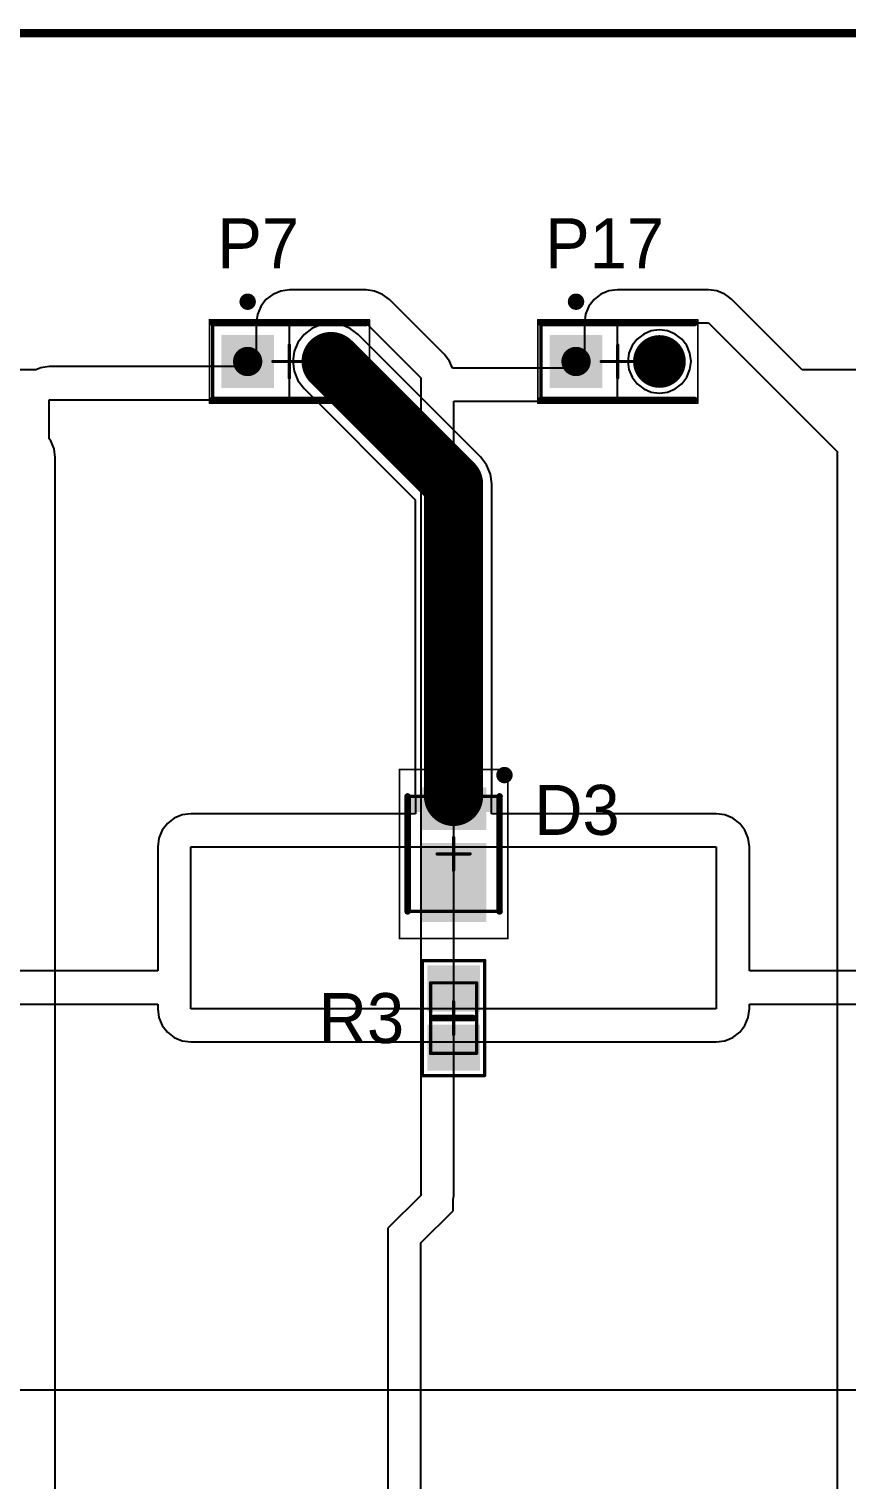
# Model space of a CAD drawing. Header units: millimetres. Extents: x -0.01 to 7.88, y -0.01 to 7.88.
# Drawn here: x 4.412 to 5.393, y 6.14 to 7.879 of the extents above; entities that cross this region are included whole.
import ezdxf

# ---------------------------------------------------------------- set-up
doc = ezdxf.new("R2010")
doc.units = ezdxf.units.MM
doc.header["$MEASUREMENT"] = 0
for name, color, linetype in [('BottomLayer', 5, 'Continuous'), ('BottomSolder', 6, 'Continuous'), ('Mechanical13', 56, 'Continuous'), ('Mechanical15', 56, 'Continuous'), ('Mechanical2', 216, 'Continuous'), ('MultiLayer', 9, 'Continuous'), ('PadHoleLayer', 156, 'Continuous'), ('TopLayer', 1, 'Continuous'), ('TopOverlay', 2, 'Continuous'), ('TopPaste', 8, 'Continuous'), ('TopSolder', 216, 'Continuous')]:
    doc.layers.add(name, color=color, linetype=linetype)

# ---------------------------------------------------------------- blocks, each defined once
blk = doc.blocks.new('6_0805_N_42')
at = {"layer": 'Mechanical13', "const_width": 0.00394}
for points in [[(-0.0423, 0.0276), (0.0423, 0.0276)], [(-0.0423, 0.0276), (-0.0423, -0.0276)], [(0.0423, 0.0276), (0.0423, -0.0276)], [(-0.0423, -0.0276), (0.0423, -0.0276)]]:
    blk.add_lwpolyline(points, dxfattribs=at)
at = {"layer": 'Mechanical13', "const_width": 0.00197}
for points in [[(-0.0433, 0.0276, 1), (-0.0413, 0.0276, 1)], [(-0.0433, 0.0276, 1), (-0.0413, 0.0276, 1)], [(0.0413, 0.0276, 1), (0.0433, 0.0276, 1)], [(0.0413, 0.0276, 1), (0.0433, 0.0276, 1)], [(-0.0433, -0.0276, 1), (-0.0413, -0.0276, 1)], [(-0.0433, -0.0276, 1), (-0.0413, -0.0276, 1)], [(0.0413, -0.0276, 1), (0.0433, -0.0276, 1)], [(0.0413, -0.0276, 1), (0.0433, -0.0276, 1)]]:
    blk.add_lwpolyline(points, format="xyb", close=True, dxfattribs=at)
at = {"layer": 'Mechanical15', "const_width": 0.00394}
for points in [[(-0.0689, 0.0374), (0.0689, 0.0374)], [(-0.0689, 0.0374), (-0.0689, -0.0374)], [(0.0689, 0.0374), (0.0689, -0.0374)], [(0, 0.0197), (0, -0.0197)], [(-0.0197, 0), (0.0197, 0)], [(-0.0689, -0.0374), (0.0689, -0.0374)]]:
    blk.add_lwpolyline(points, dxfattribs=at)
at = {"layer": 'Mechanical15', "const_width": 0.00197}
for points in [[(-0.0699, 0.0374, 1), (-0.0679, 0.0374, 1)], [(-0.0699, 0.0374, 1), (-0.0679, 0.0374, 1)], [(0.0679, 0.0374, 1), (0.0699, 0.0374, 1)], [(0.0679, 0.0374, 1), (0.0699, 0.0374, 1)], [(-0.001, 0.0197, 1), (0.001, 0.0197, 1)], [(-0.0207, 0, 1), (-0.0187, 0, 1)], [(0.0187, 0, 1), (0.0207, 0, 1)], [(-0.001, -0.0197, 1), (0.001, -0.0197, 1)], [(-0.0699, -0.0374, 1), (-0.0679, -0.0374, 1)], [(-0.0699, -0.0374, 1), (-0.0679, -0.0374, 1)], [(0.0679, -0.0374, 1), (0.0699, -0.0374, 1)], [(0.0679, -0.0374, 1), (0.0699, -0.0374, 1)]]:
    blk.add_lwpolyline(points, format="xyb", close=True, dxfattribs=at)
at = {"layer": 'TopLayer'}
for points in [[(-0.0118, -0.0276), (-0.0118, 0.0276), (-0.0591, -0.0276), (-0.0591, 0.0276)], [(0.0591, -0.0276), (0.0591, 0.0276), (0.0118, -0.0276), (0.0118, 0.0276)]]:
    blk.add_solid(points, dxfattribs=at)
at = {"layer": 'TopOverlay', "const_width": 0.00787}
blk.add_lwpolyline([(0, 0.0236), (0, -0.0236)], dxfattribs=at)
at = {"layer": 'TopOverlay', "const_width": 0.00394}
for points in [[(-0.002, 0.0236, 1), (0.002, 0.0236, 1)], [(-0.002, -0.0236, 1), (0.002, -0.0236, 1)]]:
    blk.add_lwpolyline(points, format="xyb", close=True, dxfattribs=at)
at = {"layer": 'TopPaste'}
for points in [[(-0.0118, -0.0276), (-0.0118, 0.0276), (-0.0591, -0.0276), (-0.0591, 0.0276)], [(0.0591, -0.0276), (0.0591, 0.0276), (0.0118, -0.0276), (0.0118, 0.0276)]]:
    blk.add_solid(points, dxfattribs=at)
at = {"layer": 'TopSolder'}
for points in [[(-0.0078, -0.0316), (-0.0078, 0.0316), (-0.0631, -0.0316), (-0.0631, 0.0316)], [(0.0631, -0.0316), (0.0631, 0.0316), (0.0078, -0.0316), (0.0078, 0.0316)]]:
    blk.add_solid(points, dxfattribs=at)
blk = doc.blocks.new('TECO_5_146280_2_V_46')
at = {"layer": 'BottomLayer', "const_width": 0.0276}
blk.add_lwpolyline([(0.0362, 0, 1), (0.0638, 0, 1)], format="xyb", close=True, dxfattribs=at)
at = {"layer": 'BottomLayer'}
blk.add_solid([(-0.0776, -0.0276), (-0.0224, -0.0276), (-0.0776, 0.0276), (-0.0224, 0.0276)], dxfattribs=at)
at = {"layer": 'BottomSolder', "const_width": 0.0316}
blk.add_lwpolyline([(0.0342, 0, 1), (0.0658, 0, 1)], format="xyb", close=True, dxfattribs=at)
at = {"layer": 'BottomSolder'}
blk.add_solid([(-0.0816, -0.0316), (-0.0184, -0.0316), (-0.0816, 0.0316), (-0.0184, 0.0316)], dxfattribs=at)
at = {"layer": 'Mechanical13', "const_width": 0.00394}
for points in [[(-0.0919, -0.0461), (-0.0919, 0.0461)], [(-0.0919, 0.0461), (0.0919, 0.0461)], [(-0.0919, -0.0461), (0.0919, -0.0461)]]:
    blk.add_lwpolyline(points, dxfattribs=at)
at = {"layer": 'Mechanical13', "const_width": 0.00197}
for points in [[(-0.0929, 0.0461, 1), (-0.0909, 0.0461, 1)], [(-0.0929, 0.0461, 1), (-0.0909, 0.0461, 1)], [(0.0909, 0.0461, 1), (0.0929, 0.0461, 1)], [(-0.0929, -0.0461, 1), (-0.0909, -0.0461, 1)], [(-0.0929, -0.0461, 1), (-0.0909, -0.0461, 1)], [(0.0909, -0.0461, 1), (0.0929, -0.0461, 1)]]:
    blk.add_lwpolyline(points, format="xyb", close=True, dxfattribs=at)
at = {"layer": 'Mechanical15'}
for points, const_width in [([(-0.0959, -0.05), (-0.0959, 0.05)], 0.00197), ([(-0.0959, 0.05), (0.0959, 0.05)], 0.00197), ([(0.0959, -0.05), (0.0959, 0.05)], 0.00197), ([(0, -0.0197), (0, 0.0197)], 0.00394), ([(-0.0197, 0), (0.0197, 0)], 0.00394), ([(-0.0959, -0.05), (0.0959, -0.05)], 0.00197)]:
    blk.add_lwpolyline(points, dxfattribs=dict(at, const_width=const_width))
for points, const_width in [([(-0.0964, 0.05, 1), (-0.0954, 0.05, 1)], 0.000984), ([(-0.0964, 0.05, 1), (-0.0954, 0.05, 1)], 0.000984), ([(0.0954, 0.05, 1), (0.0964, 0.05, 1)], 0.000984), ([(0.0954, 0.05, 1), (0.0964, 0.05, 1)], 0.000984), ([(-0.001, 0.0197, 1), (0.001, 0.0197, 1)], 0.00197), ([(-0.0207, 0, 1), (-0.0187, 0, 1)], 0.00197), ([(0.0187, 0, 1), (0.0207, 0, 1)], 0.00197), ([(-0.001, -0.0197, 1), (0.001, -0.0197, 1)], 0.00197), ([(-0.0964, -0.05, 1), (-0.0954, -0.05, 1)], 0.000984), ([(-0.0964, -0.05, 1), (-0.0954, -0.05, 1)], 0.000984), ([(0.0954, -0.05, 1), (0.0964, -0.05, 1)], 0.000984), ([(0.0954, -0.05, 1), (0.0964, -0.05, 1)], 0.000984)]:
    blk.add_lwpolyline(points, format="xyb", close=True, dxfattribs=dict(at, const_width=const_width))
at = {"layer": 'MultiLayer', "const_width": 0.0276}
blk.add_lwpolyline([(0.0362, 0, 1), (0.0638, 0, 1)], format="xyb", close=True, dxfattribs=at)
at = {"layer": 'MultiLayer'}
blk.add_solid([(-0.0776, -0.0276), (-0.0224, -0.0276), (-0.0776, 0.0276), (-0.0224, 0.0276)], dxfattribs=at)
at = {"layer": 'PadHoleLayer', "const_width": 0.0175}
for points in [[(-0.0588, 0, 1), (-0.0412, 0, 1)], [(0.0412, 0, 1), (0.0588, 0, 1)]]:
    blk.add_lwpolyline(points, format="xyb", close=True, dxfattribs=at)
at = {"layer": 'TopLayer', "const_width": 0.0276}
blk.add_lwpolyline([(0.0362, 0, 1), (0.0638, 0, 1)], format="xyb", close=True, dxfattribs=at)
at = {"layer": 'TopLayer'}
blk.add_solid([(-0.0776, -0.0276), (-0.0224, -0.0276), (-0.0776, 0.0276), (-0.0224, 0.0276)], dxfattribs=at)
at = {"layer": 'TopOverlay'}
for points, const_width in [([(-0.0451, 0.0717, 1), (-0.0549, 0.0717, 1)], 0.00984), ([(-0.0574, 0.0717, 1), (-0.0525, 0.0717, 1)], 0.00492), ([(-0.0475, 0.0717, 1), (-0.0426, 0.0717, 1)], 0.00492), ([(-0.0939, 0.0461, 1), (-0.09, 0.0461, 1)], 0.00394), ([(0.09, 0.0461, 1), (0.0939, 0.0461, 1)], 0.00394), ([(-0.0939, -0.0461, 1), (-0.09, -0.0461, 1)], 0.00394), ([(0.09, -0.0461, 1), (0.0939, -0.0461, 1)], 0.00394)]:
    blk.add_lwpolyline(points, format="xyb", close=True, dxfattribs=dict(at, const_width=const_width))
at = {"layer": 'TopOverlay', "const_width": 0.00787}
for points in [[(-0.0919, 0.0461), (0.0919, 0.0461)], [(-0.0919, -0.0461), (0.0919, -0.0461)]]:
    blk.add_lwpolyline(points, dxfattribs=at)
at = {"layer": 'TopSolder', "const_width": 0.0316}
blk.add_lwpolyline([(0.0342, 0, 1), (0.0658, 0, 1)], format="xyb", close=True, dxfattribs=at)
at = {"layer": 'TopSolder'}
blk.add_solid([(-0.0816, -0.0316), (-0.0184, -0.0316), (-0.0816, 0.0316), (-0.0184, 0.0316)], dxfattribs=at)
blk = doc.blocks.new('TECO_5_146280_2_V_56')
at = {"layer": 'BottomLayer', "const_width": 0.0276}
blk.add_lwpolyline([(0.0362, 0, 1), (0.0638, 0, 1)], format="xyb", close=True, dxfattribs=at)
at = {"layer": 'BottomLayer'}
blk.add_solid([(-0.0776, -0.0276), (-0.0224, -0.0276), (-0.0776, 0.0276), (-0.0224, 0.0276)], dxfattribs=at)
at = {"layer": 'BottomSolder', "const_width": 0.0316}
blk.add_lwpolyline([(0.0342, 0, 1), (0.0658, 0, 1)], format="xyb", close=True, dxfattribs=at)
at = {"layer": 'BottomSolder'}
blk.add_solid([(-0.0816, -0.0316), (-0.0184, -0.0316), (-0.0816, 0.0316), (-0.0184, 0.0316)], dxfattribs=at)
at = {"layer": 'Mechanical13', "const_width": 0.00394}
for points in [[(-0.0919, -0.0461), (-0.0919, 0.0461)], [(-0.0919, 0.0461), (0.0919, 0.0461)], [(-0.0919, -0.0461), (0.0919, -0.0461)]]:
    blk.add_lwpolyline(points, dxfattribs=at)
at = {"layer": 'Mechanical13', "const_width": 0.00197}
for points in [[(-0.0929, 0.0461, 1), (-0.0909, 0.0461, 1)], [(-0.0929, 0.0461, 1), (-0.0909, 0.0461, 1)], [(0.0909, 0.0461, 1), (0.0929, 0.0461, 1)], [(-0.0929, -0.0461, 1), (-0.0909, -0.0461, 1)], [(-0.0929, -0.0461, 1), (-0.0909, -0.0461, 1)], [(0.0909, -0.0461, 1), (0.0929, -0.0461, 1)]]:
    blk.add_lwpolyline(points, format="xyb", close=True, dxfattribs=at)
at = {"layer": 'Mechanical15'}
for points, const_width in [([(-0.0959, -0.05), (-0.0959, 0.05)], 0.00197), ([(-0.0959, 0.05), (0.0959, 0.05)], 0.00197), ([(0.0959, -0.05), (0.0959, 0.05)], 0.00197), ([(0, -0.0197), (0, 0.0197)], 0.00394), ([(-0.0197, 0), (0.0197, 0)], 0.00394), ([(-0.0959, -0.05), (0.0959, -0.05)], 0.00197)]:
    blk.add_lwpolyline(points, dxfattribs=dict(at, const_width=const_width))
for points, const_width in [([(-0.0964, 0.05, 1), (-0.0954, 0.05, 1)], 0.000984), ([(-0.0964, 0.05, 1), (-0.0954, 0.05, 1)], 0.000984), ([(0.0954, 0.05, 1), (0.0964, 0.05, 1)], 0.000984), ([(0.0954, 0.05, 1), (0.0964, 0.05, 1)], 0.000984), ([(-0.001, 0.0197, 1), (0.001, 0.0197, 1)], 0.00197), ([(-0.0207, 0, 1), (-0.0187, 0, 1)], 0.00197), ([(0.0187, 0, 1), (0.0207, 0, 1)], 0.00197), ([(-0.001, -0.0197, 1), (0.001, -0.0197, 1)], 0.00197), ([(-0.0964, -0.05, 1), (-0.0954, -0.05, 1)], 0.000984), ([(-0.0964, -0.05, 1), (-0.0954, -0.05, 1)], 0.000984), ([(0.0954, -0.05, 1), (0.0964, -0.05, 1)], 0.000984), ([(0.0954, -0.05, 1), (0.0964, -0.05, 1)], 0.000984)]:
    blk.add_lwpolyline(points, format="xyb", close=True, dxfattribs=dict(at, const_width=const_width))
at = {"layer": 'MultiLayer', "const_width": 0.0276}
blk.add_lwpolyline([(0.0362, 0, 1), (0.0638, 0, 1)], format="xyb", close=True, dxfattribs=at)
at = {"layer": 'MultiLayer'}
blk.add_solid([(-0.0776, -0.0276), (-0.0224, -0.0276), (-0.0776, 0.0276), (-0.0224, 0.0276)], dxfattribs=at)
at = {"layer": 'PadHoleLayer', "const_width": 0.0175}
for points in [[(-0.0588, 0, 1), (-0.0412, 0, 1)], [(0.0412, 0, 1), (0.0588, 0, 1)]]:
    blk.add_lwpolyline(points, format="xyb", close=True, dxfattribs=at)
at = {"layer": 'TopLayer', "const_width": 0.0276}
blk.add_lwpolyline([(0.0362, 0, 1), (0.0638, 0, 1)], format="xyb", close=True, dxfattribs=at)
at = {"layer": 'TopLayer'}
blk.add_solid([(-0.0776, -0.0276), (-0.0224, -0.0276), (-0.0776, 0.0276), (-0.0224, 0.0276)], dxfattribs=at)
at = {"layer": 'TopOverlay'}
for points, const_width in [([(-0.0451, 0.0717, 1), (-0.0549, 0.0717, 1)], 0.00984), ([(-0.0574, 0.0717, 1), (-0.0525, 0.0717, 1)], 0.00492), ([(-0.0475, 0.0717, 1), (-0.0426, 0.0717, 1)], 0.00492), ([(-0.0939, 0.0461, 1), (-0.09, 0.0461, 1)], 0.00394), ([(0.09, 0.0461, 1), (0.0939, 0.0461, 1)], 0.00394), ([(-0.0939, -0.0461, 1), (-0.09, -0.0461, 1)], 0.00394), ([(0.09, -0.0461, 1), (0.0939, -0.0461, 1)], 0.00394)]:
    blk.add_lwpolyline(points, format="xyb", close=True, dxfattribs=dict(at, const_width=const_width))
at = {"layer": 'TopOverlay', "const_width": 0.00787}
for points in [[(-0.0919, 0.0461), (0.0919, 0.0461)], [(-0.0919, -0.0461), (0.0919, -0.0461)]]:
    blk.add_lwpolyline(points, dxfattribs=at)
at = {"layer": 'TopSolder', "const_width": 0.0316}
blk.add_lwpolyline([(0.0342, 0, 1), (0.0658, 0, 1)], format="xyb", close=True, dxfattribs=at)
at = {"layer": 'TopSolder'}
blk.add_solid([(-0.0816, -0.0316), (-0.0184, -0.0316), (-0.0816, 0.0316), (-0.0184, 0.0316)], dxfattribs=at)
blk = doc.blocks.new('DIOM3528X07N_96')
at = {"layer": 'Mechanical13', "const_width": 0.00394}
for points in [[(0.0689, 0.0551), (-0.0689, 0.0551)], [(-0.0689, -0.0551), (-0.0689, 0.0551)], [(0.0689, -0.0551), (0.0689, 0.0551)], [(0.0689, -0.0551), (-0.0689, -0.0551)]]:
    blk.add_lwpolyline(points, dxfattribs=at)
at = {"layer": 'Mechanical13', "const_width": 0.00197}
for points in [[(-0.0699, 0.0551, 1), (-0.0679, 0.0551, 1)], [(-0.0699, 0.0551, 1), (-0.0679, 0.0551, 1)], [(0.0679, 0.0551, 1), (0.0699, 0.0551, 1)], [(0.0679, 0.0551, 1), (0.0699, 0.0551, 1)], [(-0.0699, -0.0551, 1), (-0.0679, -0.0551, 1)], [(-0.0699, -0.0551, 1), (-0.0679, -0.0551, 1)], [(0.0679, -0.0551, 1), (0.0699, -0.0551, 1)], [(0.0679, -0.0551, 1), (0.0699, -0.0551, 1)]]:
    blk.add_lwpolyline(points, format="xyb", close=True, dxfattribs=at)
at = {"layer": 'Mechanical13'}
blk.add_solid([(-0.0689, -0.0551), (-0.0504, -0.0551), (-0.0689, 0.0551), (-0.0504, 0.0551)], dxfattribs=at)
at = {"layer": 'Mechanical15'}
for points, const_width in [([(0.1014, 0.065), (-0.1014, 0.065)], 0.00197), ([(-0.1014, -0.065), (-0.1014, 0.065)], 0.00197), ([(0.1014, -0.065), (0.1014, 0.065)], 0.00197), ([(0, -0.0197), (0, 0.0197)], 0.00394), ([(0.0197, 0), (-0.0197, 0)], 0.00394), ([(0.1014, -0.065), (-0.1014, -0.065)], 0.00197)]:
    blk.add_lwpolyline(points, dxfattribs=dict(at, const_width=const_width))
for points, const_width in [([(-0.1019, 0.065, 1), (-0.1009, 0.065, 1)], 0.000984), ([(-0.1019, 0.065, 1), (-0.1009, 0.065, 1)], 0.000984), ([(0.1009, 0.065, 1), (0.1019, 0.065, 1)], 0.000984), ([(0.1009, 0.065, 1), (0.1019, 0.065, 1)], 0.000984), ([(-0.001, 0.0197, 1), (0.001, 0.0197, 1)], 0.00197), ([(-0.0207, 0, 1), (-0.0187, 0, 1)], 0.00197), ([(0.0187, 0, 1), (0.0207, 0, 1)], 0.00197), ([(-0.001, -0.0197, 1), (0.001, -0.0197, 1)], 0.00197), ([(-0.1019, -0.065, 1), (-0.1009, -0.065, 1)], 0.000984), ([(-0.1019, -0.065, 1), (-0.1009, -0.065, 1)], 0.000984), ([(0.1009, -0.065, 1), (0.1019, -0.065, 1)], 0.000984), ([(0.1009, -0.065, 1), (0.1019, -0.065, 1)], 0.000984)]:
    blk.add_lwpolyline(points, format="xyb", close=True, dxfattribs=dict(at, const_width=const_width))
at = {"layer": 'TopLayer'}
for points in [[(-0.0325, -0.0354), (-0.0325, 0.0354), (-0.0758, -0.0354), (-0.0758, 0.0354)], [(0.0778, -0.0354), (0.0778, 0.0354), (-0.0089, -0.0354), (-0.0089, 0.0354)]]:
    blk.add_solid(points, dxfattribs=at)
at = {"layer": 'TopOverlay'}
for points, const_width in [([(-0.0896, 0.061, 1), (-0.0994, 0.061, 1)], 0.00984), ([(-0.1019, 0.061, 1), (-0.0969, 0.061, 1)], 0.00492), ([(-0.092, 0.061, 1), (-0.0871, 0.061, 1)], 0.00492), ([(-0.0709, 0.0551, 1), (-0.0669, 0.0551, 1)], 0.00394), ([(0.0669, 0.0551, 1), (0.0709, 0.0551, 1)], 0.00394), ([(-0.0709, -0.0551, 1), (-0.0669, -0.0551, 1)], 0.00394), ([(0.0669, -0.0551, 1), (0.0709, -0.0551, 1)], 0.00394)]:
    blk.add_lwpolyline(points, format="xyb", close=True, dxfattribs=dict(at, const_width=const_width))
at = {"layer": 'TopOverlay', "const_width": 0.00787}
for points in [[(0.0689, 0.0551), (-0.0689, 0.0551)], [(0.0689, -0.0551), (-0.0689, -0.0551)]]:
    blk.add_lwpolyline(points, dxfattribs=at)
at = {"layer": 'TopPaste'}
for points in [[(-0.0325, -0.0354), (-0.0325, 0.0354), (-0.0758, -0.0354), (-0.0758, 0.0354)], [(0.0778, -0.0354), (0.0778, 0.0354), (-0.0089, -0.0354), (-0.0089, 0.0354)]]:
    blk.add_solid(points, dxfattribs=at)
at = {"layer": 'TopSolder'}
for points in [[(-0.0285, -0.0394), (-0.0285, 0.0394), (-0.0798, -0.0394), (-0.0798, 0.0394)], [(0.0818, -0.0394), (0.0818, 0.0394), (-0.0129, -0.0394), (-0.0129, 0.0394)]]:
    blk.add_solid(points, dxfattribs=at)

msp = doc.modelspace()

# ---------------------------------------------------------------- linework, layer by layer
at = {"layer": 'BottomLayer'}
for p, q in [((1.7609, 7.874), (7.0866, 7.8736)), ((4.7141, 7.5647), (4.7046, 7.5608)), ((4.7244, 7.5661), (4.7141, 7.5647)), ((4.8163, 7.5661), (4.7244, 7.5661)), ((4.8266, 7.5647), (4.8163, 7.5661)), ((4.8362, 7.5608), (4.8266, 7.5647)), ((5.1075, 7.5651), (5.0979, 7.5611)), ((5.1178, 7.5664), (5.1075, 7.5651)), ((5.2268, 7.5664), (5.1178, 7.5664)), ((5.237, 7.5651), (5.2268, 7.5664)), ((5.2466, 7.5611), (5.237, 7.5651)), ((4.6963, 7.5545), (4.69, 7.5462)), ((4.7046, 7.5608), (4.6963, 7.5545)), ((4.8444, 7.5545), (4.8362, 7.5608)), ((4.91, 7.4889), (4.8444, 7.5545)), ((5.0834, 7.5466), (5.0794, 7.537)), ((5.0897, 7.5548), (5.0834, 7.5466)), ((5.0979, 7.5611), (5.0897, 7.5548)), ((5.2505, 7.5581), (5.2466, 7.5611)), ((5.2548, 7.5548), (5.2505, 7.5581)), ((5.3392, 7.4704), (5.2548, 7.5548)), ((5.2548, 7.5548), (5.2548, 7.5548)), ((4.6861, 7.5367), (4.6847, 7.5264)), ((4.69, 7.5462), (4.6861, 7.5367)), ((5.0794, 7.537), (5.0781, 7.5267)), ((4.6847, 7.5264), (4.6847, 7.4742)), ((4.7244, 7.4344), (4.7244, 7.5264)), ((4.7244, 7.5264), (4.8163, 7.5264)), ((4.8163, 7.5264), (4.8819, 7.4608)), ((5.0781, 7.5267), (5.0781, 7.4723)), ((5.1178, 7.4326), (5.1178, 7.5267)), ((5.1178, 7.5267), (5.2268, 7.5267)), ((5.2268, 7.5267), (5.3811, 7.3723)), ((4.9163, 7.4807), (4.91, 7.4889)), ((4.9198, 7.4721), (4.9163, 7.4807)), ((4.4206, 7.4704), (4.3549, 7.4704)), ((4.4263, 7.4728), (4.4206, 7.4704)), ((4.4366, 7.4742), (4.4263, 7.4728)), ((4.6847, 7.4742), (4.4366, 7.4742)), ((4.8819, 7.4608), (4.8819, 6.4802)), ((4.9216, 7.4723), (4.9198, 7.4721)), ((5.0781, 7.4723), (4.9216, 7.4723)), ((5.4048, 7.4704), (5.3392, 7.4704)), ((4.4366, 7.3874), (4.4366, 7.4344)), ((4.4366, 7.4344), (4.7244, 7.4344)), ((4.9216, 6.4802), (4.9216, 7.4326)), ((4.9216, 7.4326), (5.1178, 7.4326)), ((4.4383, 7.3851), (4.4366, 7.3874)), ((4.4423, 7.3755), (4.4383, 7.3851)), ((4.4383, 7.3851), (4.4383, 7.3851)), ((4.4383, 7.3851), (4.4383, 7.3851)), ((4.4437, 7.3653), (4.4423, 7.3755)), ((4.4437, 2.0003), (4.4437, 7.3653)), ((4.4437, 7.3653), (4.4437, 7.3653)), ((5.3811, 7.3723), (5.3811, 2.0003)), ((4.8819, 6.4802), (4.8425, 6.4409)), ((4.9209, 6.4751), (4.9216, 6.4802)), ((4.9209, 6.4619), (4.9209, 6.4751)), ((4.9216, 6.4802), (4.9216, 6.4802)), ((4.9216, 6.4802), (4.9216, 6.4802)), ((4.8822, 6.4232), (4.9209, 6.4619)), ((4.8425, 6.4409), (4.8425, 5.5693)), ((4.8822, 5.5857), (4.8822, 6.4232))]:
    msp.add_line(p, q, dxfattribs=at)
at = {"layer": 'Mechanical2', "const_width": 0.01}
msp.add_lwpolyline([(0, 7.874), (7.874, 7.874)], dxfattribs=at)
at = {"layer": 'TopLayer'}
for p, q in [((2.1347, 7.874), (7.874, 7.874)), ((4.742, 7.5127), (4.7347, 7.5032)), ((4.7515, 7.52), (4.742, 7.5127)), ((4.7625, 7.5246), (4.7515, 7.52)), ((4.7744, 7.5261), (4.7625, 7.5246)), ((4.7863, 7.5246), (4.7744, 7.5261)), ((4.7973, 7.52), (4.7863, 7.5246)), ((4.8068, 7.5127), (4.7973, 7.52)), ((4.9537, 7.3659), (4.8068, 7.5127)), ((5.1492, 7.5131), (5.1413, 7.5071)), ((5.1583, 7.5169), (5.1492, 7.5131)), ((5.1681, 7.5182), (5.1583, 7.5169)), ((5.1779, 7.5169), (5.1681, 7.5182)), ((5.1871, 7.5131), (5.1779, 7.5169)), ((5.1949, 7.5071), (5.1871, 7.5131)), ((4.7347, 7.5032), (4.7301, 7.4922)), ((5.1353, 7.4993), (5.1315, 7.4901)), ((5.1413, 7.5071), (5.1353, 7.4993)), ((5.2009, 7.4993), (5.1949, 7.5071)), ((5.2047, 7.4901), (5.2009, 7.4993)), ((4.7301, 7.4922), (4.7286, 7.4803)), ((4.7286, 7.4803), (4.7301, 7.4685)), ((5.1315, 7.4901), (5.1302, 7.4803)), ((5.1302, 7.4803), (5.1315, 7.4705)), ((5.206, 7.4803), (5.2047, 7.4901)), ((5.2047, 7.4705), (5.206, 7.4803)), ((4.7301, 7.4685), (4.7347, 7.4574)), ((5.1315, 7.4705), (5.1353, 7.4614)), ((5.1353, 7.4614), (5.1413, 7.4535)), ((5.1949, 7.4535), (5.2009, 7.4614)), ((5.2009, 7.4614), (5.2047, 7.4705)), ((4.7347, 7.4574), (4.742, 7.4479)), ((4.742, 7.4479), (4.8754, 7.3145)), ((5.1413, 7.4535), (5.1492, 7.4475)), ((5.1492, 7.4475), (5.1583, 7.4437)), ((5.1583, 7.4437), (5.1681, 7.4424)), ((5.1681, 7.4424), (5.1779, 7.4437)), ((5.1779, 7.4437), (5.1871, 7.4475)), ((5.1871, 7.4475), (5.1949, 7.4535)), ((4.9609, 7.3564), (4.9537, 7.3659)), ((4.9537, 7.3659), (4.9537, 7.3659)), ((4.9655, 7.3453), (4.9609, 7.3564)), ((4.9671, 7.3335), (4.9655, 7.3453)), ((4.9671, 6.9587), (4.9671, 7.3335)), ((4.8754, 7.3145), (4.8754, 6.9587)), ((4.8754, 6.9587), (4.8758, 6.9557)), ((4.8758, 6.9557), (4.8758, 6.938)), ((4.9667, 6.9557), (4.9671, 6.9587)), ((4.9667, 6.938), (4.9667, 6.9557)), ((4.6063, 6.938), (4.596, 6.9366)), ((4.8758, 6.938), (4.6063, 6.938)), ((5.2362, 6.938), (4.9667, 6.938)), ((5.2465, 6.9366), (5.2362, 6.938)), ((4.5782, 6.9264), (4.5719, 6.9181)), ((4.5864, 6.9327), (4.5782, 6.9264)), ((4.596, 6.9366), (4.5864, 6.9327)), ((5.2561, 6.9327), (5.2465, 6.9366)), ((5.2643, 6.9264), (5.2561, 6.9327)), ((5.2706, 6.9181), (5.2643, 6.9264)), ((4.5679, 6.9086), (4.5666, 6.8983)), ((4.5719, 6.9181), (4.5679, 6.9086)), ((5.2746, 6.9086), (5.2706, 6.9181)), ((5.2759, 6.8983), (5.2746, 6.9086)), ((4.5666, 6.8983), (4.5666, 6.7494)), ((4.6063, 6.704), (4.6063, 6.8983)), ((4.6063, 6.8983), (5.2362, 6.8983)), ((5.2362, 6.8983), (5.2362, 6.704)), ((5.2759, 6.7494), (5.2759, 6.8983)), ((4.5666, 6.7494), (4.2913, 6.7494)), ((5.5508, 6.7494), (5.2759, 6.7494)), ((4.2913, 6.7097), (4.5666, 6.7097)), ((4.5666, 6.7097), (4.5666, 6.704)), ((4.5666, 6.704), (4.5679, 6.6937)), ((5.2362, 6.704), (4.6063, 6.704)), ((5.2746, 6.6937), (5.2759, 6.704)), ((5.2759, 6.704), (5.2759, 6.7097)), ((5.2759, 6.7097), (5.5508, 6.7097)), ((5.2759, 6.704), (5.2759, 6.704)), ((5.2759, 6.704), (5.2759, 6.704)), ((4.5679, 6.6937), (4.5719, 6.6841)), ((4.5719, 6.6841), (4.5782, 6.6759)), ((5.2643, 6.6759), (5.2706, 6.6841)), ((5.2706, 6.6841), (5.2746, 6.6937)), ((4.5782, 6.6759), (4.5864, 6.6696)), ((4.5864, 6.6696), (4.596, 6.6656)), ((4.596, 6.6656), (4.6063, 6.6643)), ((4.6063, 6.6643), (5.2362, 6.6643)), ((5.2362, 6.6643), (5.2465, 6.6656)), ((5.2362, 6.6643), (5.2362, 6.6643)), ((5.2362, 6.6643), (5.2362, 6.6643)), ((5.2465, 6.6656), (5.2561, 6.6696)), ((5.2561, 6.6696), (5.2643, 6.6759)), ((7.874, 6.2466), (0.3346, 6.2466))]:
    msp.add_line(p, q, dxfattribs=at)
at = {"layer": 'TopLayer', "const_width": 0.0709}
for points in [[(4.7744, 7.4803), (4.9213, 7.3335)], [(4.9213, 6.9587), (4.9213, 7.3335)]]:
    msp.add_lwpolyline(points, dxfattribs=at)
at = {"layer": 'TopLayer', "const_width": 0.0354}
for points in [[(4.7567, 7.4803, 1), (4.7921, 7.4803, 1)], [(4.9035, 7.3335, 1), (4.939, 7.3335, 1)], [(4.9035, 7.3335, 1), (4.939, 7.3335, 1)], [(4.9035, 6.9587, 1), (4.939, 6.9587, 1)]]:
    msp.add_lwpolyline(points, format="xyb", close=True, dxfattribs=at)

# ---------------------------------------------------------------- block references
for name, p in [('TECO_5_146280_2_V_56', (4.7244, 7.4803)), ('TECO_5_146280_2_V_46', (5.1181, 7.4803))]:
    msp.add_blockref(name, p)
for name, p, rotation in [('DIOM3528X07N_96', (4.9213, 6.8898), 270), ('6_0805_N_42', (4.9213, 6.6929), 90)]:
    msp.add_blockref(name, p, dxfattribs=dict(rotation=rotation))

# ---------------------------------------------------------------- texts
at = {"layer": 'TopOverlay'}
for s, p in [('P7', (4.638, 7.592)), ('P17', (5.031, 7.592)), ('D3', (5.0179, 6.9126)), ('R3', (4.7595, 6.6629))]:
    msp.add_text(s, height=0.06, dxfattribs=at).set_placement(p)

doc.saveas('drawing.dxf')
